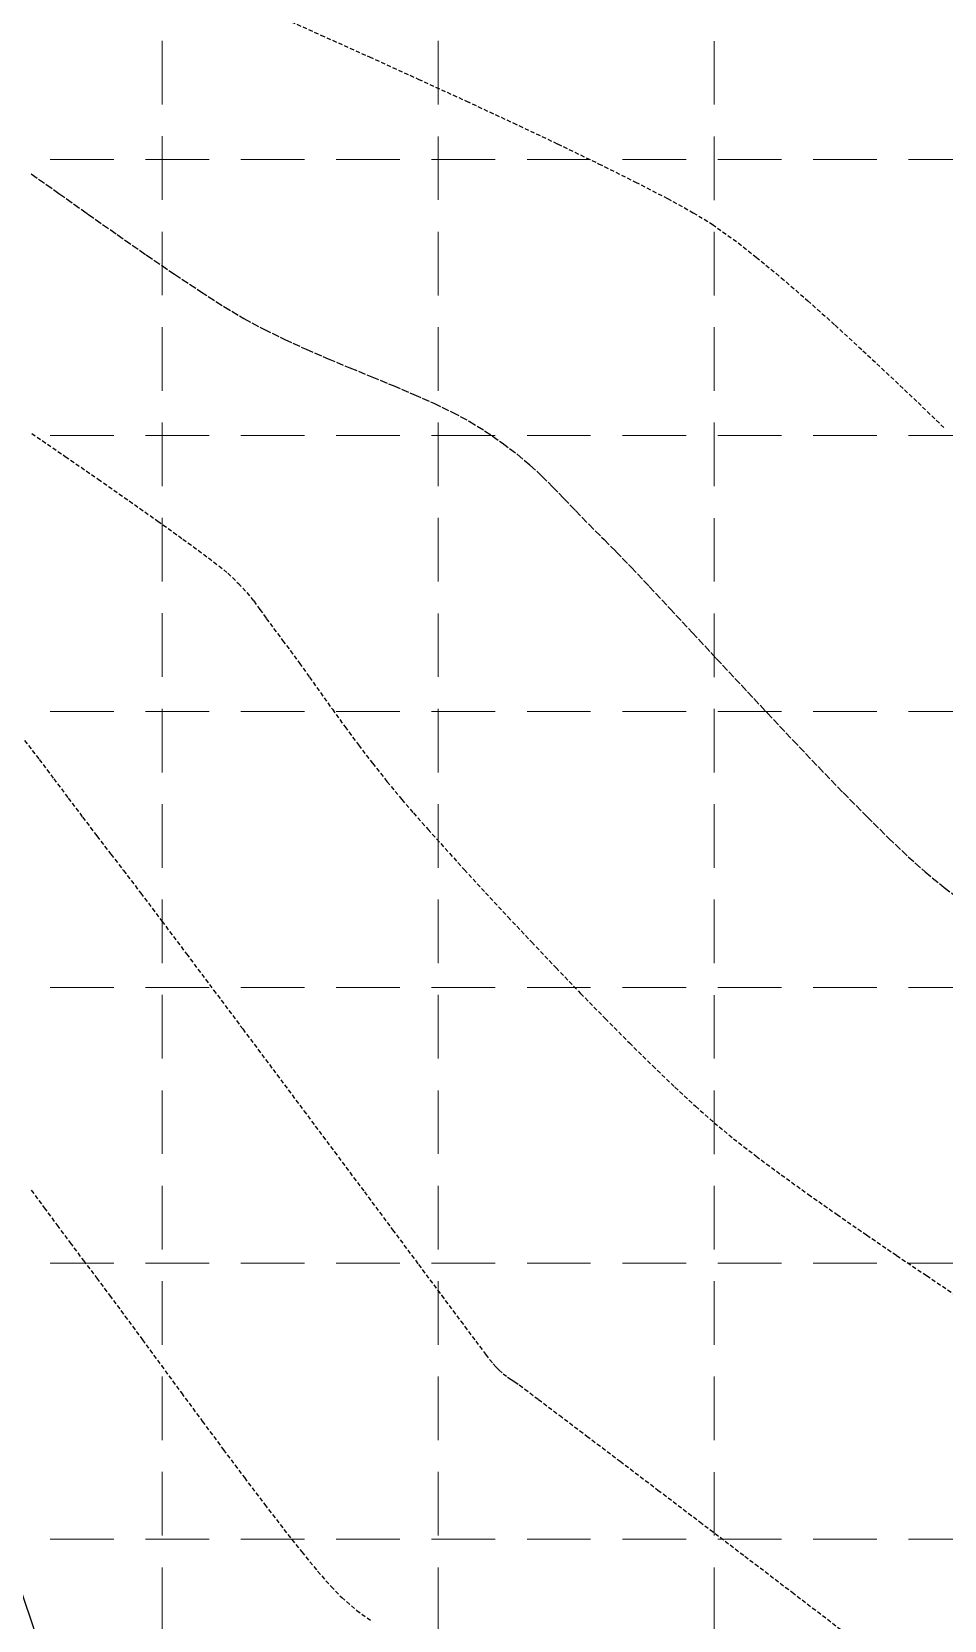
# Model space of a CAD drawing. Header units: inches. Extents: x 2507435 to 2508087, y 7097652 to 7098695.
# Drawn here: x 2507720.9 to 2507774.7, y 7098494.5 to 7098588.1 of the extents above; entities that cross this region are included whole.
import ezdxf

# ---------------------------------------------------------------- set-up
doc = ezdxf.new("R2010")
doc.units = ezdxf.units.IN
doc.header["$MEASUREMENT"] = 0
doc.linetypes.add('DASHED7', pattern=[0.5317999999999998, 0.4379999999999999, -0.0938])
doc.linetypes.add('HIDDEN', pattern=[0.375, 0.25, -0.125])
for name, color, linetype in [('CONT-MJR', 7, 'DASHED7'), ('CONT-MNR', 8, 'HIDDEN'), ('E-STRUCTURES', 6, 'Continuous'), ('GRID', 254, 'HIDDEN')]:
    doc.layers.add(name, color=color, linetype=linetype)

msp = doc.modelspace()

# ---------------------------------------------------------------- linework, layer by layer
at = {"layer": 'CONT-MJR', "color": 35, "elevation": 670}
for points in [[(2507720.890474525, 7098579.763280919), (2507722.519011005, 7098578.607256537)], [(2507722.519011005, 7098578.607256537), (2507724.226044011, 7098577.398523541)], [(2507725.963809902, 7098576.176182754), (2507727.684545037, 7098574.979334998)], [(2507737.112257805, 7098569.415942032), (2507738.401273822, 7098568.859993425)], [(2507740.983610941, 7098567.792795178), (2507742.245584497, 7098567.272261377)], [(2507743.467196356, 7098566.754248352), (2507744.632772744, 7098566.234114024)], [(2507746.733124021, 7098565.16891314), (2507747.636551367, 7098564.614562425)], [(2507750.312142191, 7098562.584521488), (2507750.996074605, 7098561.95269189)], [(2507750.996074605, 7098561.95269189), (2507751.643614045, 7098561.308639776)], [(2507753.773310247, 7098559.09526111), (2507754.680713519, 7098558.194431703)], [(2507756.27548465, 7098556.562358586), (2507757.342862851, 7098555.43236539)], [(2507761.299703147, 7098551.18812152), (2507762.779867134, 7098549.600163873)], [(2507767.324535117, 7098544.785151176), (2507768.78379844, 7098543.27464543)], [(2507770.170073089, 7098541.867161464), (2507771.456253661, 7098540.596162799)], [(2507774.731725033, 7098537.688369723), (2507775.936510014, 7098536.773034126)]]:
    msp.add_lwpolyline(points, dxfattribs=at)
at = {"layer": 'CONT-MJR', "color": 35, "extrusion": (0.575326080373741, 0.8179241414958894, 0), "elevation": 7248856.974157666}
msp.add_lwpolyline([(2032868.526226684, 670), (2032866.401621476, 670)], dxfattribs=at)
at = {"layer": 'CONT-MJR', "color": 35, "extrusion": (-0.5644264536744724, -0.8254833604576526, 0), "elevation": -7275183.37217112}
msp.add_lwpolyline([(-1936536.025577469, 670.0000000000009), (-1936534.019551889, 670.0000000000009)], dxfattribs=at)
at = {"layer": 'CONT-MJR', "color": 35, "extrusion": (0.5545648522818604, 0.8321405077350811, 0), "elevation": 7297709.39657441}
msp.add_lwpolyline([(1849836.390264413, 670), (1849834.535550355, 670)], dxfattribs=at)
at = {"layer": 'CONT-MJR', "color": 35, "extrusion": (0.5393148581787744, 0.8421042000534189, 0), "elevation": 7330194.510846358}
msp.add_lwpolyline([(1716595.082983511, 670.0000000000009), (1716593.440596479, 670.0000000000009)], dxfattribs=at)
at = {"layer": 'CONT-MJR', "color": 35, "extrusion": (-0.5138954381294849, -0.8578528304258866, 0), "elevation": -7378242.196523501}
msp.add_lwpolyline([(-1496658.51034262, 670), (-1496657.140672145, 670)], dxfattribs=at)
at = {"layer": 'CONT-MJR', "color": 35, "extrusion": (-0.474362774345078, -0.8803294600975482, 0), "elevation": -7438656.770213438}
msp.add_lwpolyline([(-1159666.315041799, 670), (-1159664.980320443, 670)], dxfattribs=at)
at = {"layer": 'CONT-MJR', "color": 35, "extrusion": (-0.4404381972692515, -0.8977829327773011, 0), "elevation": -7477477.641874906}
msp.add_lwpolyline([(-875080.2973926454, 670.0000000000009), (-875078.9288263479, 670.0000000000009)], dxfattribs=at)
at = {"layer": 'CONT-MJR', "color": 35, "extrusion": (0.4145606797003219, 0.9100216716355756, 0), "elevation": 7499461.20788406}
msp.add_lwpolyline([(660694.0349792107, 670.0000000000009), (660692.6430534269, 670.0000000000009)], dxfattribs=at)
at = {"layer": 'CONT-MJR', "color": 35, "extrusion": (-0.3843948404447449, -0.923168785563864, 0), "elevation": -7517138.896356407}
msp.add_lwpolyline([(-413587.4299073871, 670.0000000000009), (-413586.0263984562, 670.0000000000009)], dxfattribs=at)
at = {"layer": 'CONT-MJR', "color": 35, "extrusion": (-0.3794551280780002, -0.9252101414139972, 0), "elevation": -7519242.087531414}
msp.add_lwpolyline([(-373401.9515785608, 670.0000000000009), (-373400.5609091073, 670.0000000000009)], dxfattribs=at)
at = {"layer": 'CONT-MJR', "color": 35, "extrusion": (-0.3903923733035438, -0.9206485729454136, 0), "elevation": -7514289.276051743}
msp.add_lwpolyline([(-462477.2047606888, 670), (-462475.8778571389, 670)], dxfattribs=at)
at = {"layer": 'CONT-MJR', "color": 35, "extrusion": (0.4339633356697874, 0.9009305318915279, 0), "elevation": 7483584.278813655}
msp.add_lwpolyline([(821213.7755769715, 670), (821212.5614243723, 670)], dxfattribs=at)
at = {"layer": 'CONT-MJR', "color": 35, "extrusion": (0.4716190029001326, 0.8818024246414186, 0), "elevation": 7442232.991224751}
msp.add_lwpolyline([(1136482.218723221, 670.0000000000009), (1136481.077329068, 670.0000000000009)], dxfattribs=at)
at = {"layer": 'CONT-MJR', "color": 35, "extrusion": (-0.5704979617749458, -0.8212990171737894, 0), "elevation": -7260709.056583251}
msp.add_lwpolyline([(-1990105.974916086, 670), (-1990104.713045859, 670)], dxfattribs=at)
at = {"layer": 'CONT-MJR', "color": 35, "extrusion": (-0.6063481311136769, -0.7951993107988407, 0), "elevation": -7165341.83783192}
msp.add_lwpolyline([(-2310040.934757, 670.0000000000009), (-2310039.830192306, 670.0000000000009)], dxfattribs=at)
at = {"layer": 'CONT-MJR', "color": 35, "extrusion": (0.6439380751416769, 0.7650776139600688, 0), "elevation": 7045787.233648702}
msp.add_lwpolyline([(2652412.096227183, 670), (2652411.10172813, 670)], dxfattribs=at)
at = {"layer": 'CONT-MJR', "color": 35, "extrusion": (0.7204780474360329, 0.6934777452541369, 0), "elevation": 6729474.298509317}
msp.add_lwpolyline([(3375287.635782933, 670), (3375286.696041112, 670)], dxfattribs=at)
at = {"layer": 'CONT-MJR', "color": 35, "extrusion": (0.7239776732524935, 0.689823403946188, 0), "elevation": 6712309.929840302}
msp.add_lwpolyline([(3409293.184889921, 670), (3409292.175379072, 670)], dxfattribs=at)
at = {"layer": 'CONT-MJR', "color": 35, "extrusion": (0.7176431547285321, 0.6964110154723863, 0), "elevation": 6743187.077082281}
msp.add_lwpolyline([(3347806.113681654, 670), (3347804.991324401, 670)], dxfattribs=at)
at = {"layer": 'CONT-MJR', "color": 35, "extrusion": (0.7080551079814171, 0.7061571808467458, 0), "elevation": 6788326.353899973}
msp.add_lwpolyline([(3255301.413282822, 670), (3255300.424334602, 670)], dxfattribs=at)
at = {"layer": 'CONT-MJR', "color": 35, "extrusion": (0.7206726561547399, 0.6932755027194256, 0), "elevation": 6728526.745393669}
msp.add_lwpolyline([(3377170.913093987, 670.0000000000009), (3377169.620075206, 670.0000000000009)], dxfattribs=at)
at = {"layer": 'CONT-MJR', "color": 35, "extrusion": (0.7302486553701003, 0.6831814556398325, 0), "elevation": 6680887.860843519}
msp.add_lwpolyline([(3470457.247666427, 670), (3470455.474736641, 670)], dxfattribs=at)
at = {"layer": 'CONT-MJR', "color": 35, "extrusion": (0.7317870960440427, 0.6815333051754897, 0), "elevation": 6673046.413305381}
msp.add_lwpolyline([(3485509.342573632, 670), (3485507.394052717, 670)], dxfattribs=at)
at = {"layer": 'CONT-MJR', "color": 35, "extrusion": (0.7321230390340019, 0.6811724126207824, 0), "elevation": 6671327.062835384}
msp.add_lwpolyline([(3488797.13494553, 670.0000000000009), (3488795.053790129, 670.0000000000009)], dxfattribs=at)
at = {"layer": 'CONT-MJR', "color": 35, "extrusion": (0.7299912519130356, 0.6834564888348337, 0), "elevation": 6682194.676724037}
msp.add_lwpolyline([(3467932.365031733, 670), (3467930.147484673, 670)], dxfattribs=at)
at = {"layer": 'CONT-MJR', "color": 35, "extrusion": (0.7275629694821212, 0.6860409065342665, 0), "elevation": 6694450.729787826}
msp.add_lwpolyline([(3444211.757705298, 670.0000000000009), (3444209.536373525, 670.0000000000009)], dxfattribs=at)
at = {"layer": 'CONT-MJR', "color": 35, "extrusion": (0.7240638397754621, 0.689732959868973, 0), "elevation": 6711883.943691122}
msp.add_lwpolyline([(3410111.996756769, 670.0000000000009), (3410109.814540343, 670.0000000000009)], dxfattribs=at)
at = {"layer": 'CONT-MJR', "color": 35, "extrusion": (0.7124543780755346, 0.7017184329636805, 0), "elevation": 6767849.512227423}
msp.add_lwpolyline([(3297640.652777503, 670.0000000000009), (3297638.677234914, 670.0000000000009)], dxfattribs=at)
at = {"layer": 'CONT-MJR', "color": 35, "extrusion": (0.6887553160670217, 0.7249938721047352, 0), "elevation": 6873639.355080568}
msp.add_lwpolyline([(3071038.633501623, 670), (3071037.0348935, 670)], dxfattribs=at)
at = {"layer": 'CONT-MJR', "color": 35, "extrusion": (0.6662656668577662, 0.7457144635626803, 0), "elevation": 6964326.365493685}
msp.add_lwpolyline([(2859430.839920662, 670), (2859429.492654038, 670)], dxfattribs=at)
at = {"layer": 'CONT-MJR', "color": 35, "extrusion": (0.6330040591016459, 0.7741484748811692, 0), "elevation": 7082753.709832405}
msp.add_lwpolyline([(2552014.622690372, 670.0000000000009), (2552013.18651358, 670.0000000000009)], dxfattribs=at)
at = {"layer": 'CONT-MNR', "color": 35}
for points, elevation in [([(2507735.195949648, 7098589.186434505), (2507737.984450325, 7098587.94014508)], 671), ([(2507737.984450325, 7098587.94014508), (2507740.844002673, 7098586.652759394)], 671), ([(2507743.721792988, 7098585.345881242), (2507746.56500757, 7098584.041114422)], 671), ([(2507746.56500757, 7098584.041114422), (2507749.320832714, 7098582.760062731)], 671), ([(2507759.940637323, 7098577.466664085), (2507761.063038107, 7098576.781582896)], 671), ([(2507763.65164142, 7098574.849978772), (2507765.129084179, 7098573.627341698)], 671), ([(2507766.690170659, 7098572.277541043), (2507768.306063103, 7098570.833621635)], 671), ([(2507771.586914847, 7098567.795605849), (2507773.194198629, 7098566.267599119)], 671), ([(2507728.364667882, 7098559.282662012), (2507729.841158493, 7098558.223931889)], 669), ([(2507729.841158493, 7098558.223931889), (2507731.057185922, 7098557.334166401)], 669), ([(2507733.119870044, 7098555.607824339), (2507733.613493788, 7098555.074197423)], 669), ([(2507733.613493788, 7098555.074197423), (2507734.020478378, 7098554.576466676)], 669), ([(2507735.726895143, 7098552.245846558), (2507736.184008841, 7098551.641943196)], 669), ([(2507739.408453026, 7098547.150665078), (2507740.199305276, 7098546.083485575)], 669), ([(2507740.199305276, 7098546.083485575), (2507741.024874756, 7098545.00180757)], 669), ([(2507721.368700649, 7098545.227315966), (2507722.227509863, 7098544.09122568)], 668), ([(2507743.441129919, 7098542.074892083), (2507744.299043026, 7098541.103785919)], 669), ([(2507724.770471562, 7098540.717258166), (2507725.602906018, 7098539.639687662)], 668), ([(2507745.307983994, 7098539.97891348), (2507746.445924508, 7098538.725877317)], 669), ([(2507746.445924508, 7098538.725877317), (2507747.690836252, 7098537.370279982)], 669), ([(2507727.3553246, 7098537.349937774), (2507728.607519879, 7098535.692474474)], 668), ([(2507747.690836252, 7098537.370279982), (2507749.020690911, 7098535.937724024)], 669), ([(2507728.607519879, 7098535.692474474), (2507730.055424861, 7098533.767757088)], 668), ([(2507750.413460169, 7098534.453811995), (2507751.847115709, 7098532.944146445)], 669), ([(2507753.299629217, 7098531.434329924), (2507754.748972378, 7098529.949964983)], 669), ([(2507735.161290861, 7098526.948616563), (2507736.97992749, 7098524.513418978)], 668), ([(2507736.97992749, 7098524.513418978), (2507738.788220239, 7098522.090235379)], 668), ([(2507738.788220239, 7098522.090235379), (2507740.544958391, 7098519.734919379)], 668), ([(2507763.647516625, 7098521.840019092), (2507765.128382748, 7098520.740935011)], 669), ([(2507766.729923306, 7098519.588182908), (2507768.419804738, 7098518.399557779)], 669), ([(2507768.419804738, 7098518.399557779), (2507770.165693485, 7098517.192854606)], 669), ([(2507723.196678705, 7098516.731010182), (2507723.973633526, 7098515.692121257)], 667), ([(2507770.165693485, 7098517.192854606), (2507771.935255987, 7098515.985868375)], 669), ([(2507771.935255987, 7098515.985868375), (2507773.696158687, 7098514.796394074)], 669), ([(2507724.760369682, 7098514.649394212), (2507725.521024217, 7098513.635514434)], 667), ([(2507746.2321507, 7098512.109403654), (2507747.112955119, 7098510.931229861)], 668), ([(2507727.453320779, 7098511.01727881), (2507728.573011078, 7098509.492499641)], 667), ([(2507747.112955119, 7098510.931229861), (2507747.694940642, 7098510.156045354)], 668), ([(2507747.694940642, 7098510.156045354), (2507747.936896551, 7098509.839703743)], 668), ([(2507747.936896551, 7098509.839703743), (2507748.146420209, 7098509.593817596)], 668), ([(2507750.002461518, 7098508.108745665), (2507750.806712934, 7098507.501402464)], 668), ([(2507730.989596391, 7098506.21056029), (2507732.234539677, 7098504.532976786)], 667), ([(2507755.620507061, 7098503.855180075), (2507757.858422338, 7098502.15589489)], 668), ([(2507757.858422338, 7098502.15589489), (2507760.329481534, 7098500.276764115)], 668), ([(2507765.770596421, 7098496.127989635), (2507768.640434476, 7098493.932857855)], 668)]:
    msp.add_lwpolyline(points, dxfattribs=dict(at, elevation=elevation))
at = {"layer": 'CONT-MNR', "color": 35, "extrusion": (-0.413486069745117, -0.9105104448202317, 0), "elevation": -7500253.196324881}
msp.add_lwpolyline([(-651842.4644278893, 671), (-651839.3037938392, 671)], dxfattribs=at)
at = {"layer": 'CONT-MNR', "color": 35, "extrusion": (-0.4271696511284324, -0.9041714932217303, 0), "elevation": -7489570.576421627}
msp.add_lwpolyline([(-764863.6730792061, 671.0000000000009), (-764860.7802408165, 671.0000000000009)], dxfattribs=at)
at = {"layer": 'CONT-MNR', "color": 35, "extrusion": (-0.434530919269886, -0.9006569159221882, 0), "elevation": -7483082.297373764}
msp.add_lwpolyline([(-825929.030294124, 671.0000000000009), (-825926.3404739243, 671.0000000000009)], dxfattribs=at)
at = {"layer": 'CONT-MNR', "color": 35, "extrusion": (-0.4445437968934988, -0.8957571169929445, 0), "elevation": -7473410.518455986}
msp.add_lwpolyline([(-909291.0489984546, 671.0000000000009), (-909288.6189037529, 671.0000000000009)], dxfattribs=at)
at = {"layer": 'CONT-MNR', "color": 35, "extrusion": (-0.4589400887852714, -0.888467216562191, 0), "elevation": -7457764.977423078}
msp.add_lwpolyline([(-1029763.133617749, 671.0000000000009), (-1029761.019718279, 671.0000000000009)], dxfattribs=at)
at = {"layer": 'CONT-MNR', "color": 35, "extrusion": (-0.4813673335839648, -0.8765189616649854, 0), "elevation": -7429191.466272142}
msp.add_lwpolyline([(-1218925.909839737, 671.0000000000009), (-1218924.168094835, 671.0000000000009)], dxfattribs=at)
at = {"layer": 'CONT-MNR', "color": 35, "extrusion": (0.5790944849131037, 0.8152604354089724, 0), "elevation": 7239419.398822485}
msp.add_lwpolyline([(2066268.288792749, 671.0000000000009), (2066266.787871101, 671.0000000000009)], dxfattribs=at)
at = {"layer": 'CONT-MNR', "color": 35, "extrusion": (-0.6142259146279359, -0.7891302337380539, 0), "elevation": -7142033.453170961}
msp.add_lwpolyline([(-2381178.24290692, 671), (-2381176.513203484, 671)], dxfattribs=at)
at = {"layer": 'CONT-MNR', "color": 35, "extrusion": (-0.6540609496369079, -0.7564418511426151, 0), "elevation": -7009889.416933621}
msp.add_lwpolyline([(-2745921.311291286, 671), (-2745919.247568241, 671)], dxfattribs=at)
at = {"layer": 'CONT-MNR', "color": 35, "extrusion": (-0.675713505839937, -0.7371643358339451, 0), "elevation": -6927346.167861086}
msp.add_lwpolyline([(-2947962.826675173, 671), (-2947960.599409733, 671)], dxfattribs=at)
at = {"layer": 'CONT-MNR', "color": 35, "extrusion": (-0.6831031161313748, -0.7303219377313033, 0), "elevation": -6897306.373171146}
msp.add_lwpolyline([(-3017575.420708586, 671), (-3017573.176505025, 671)], dxfattribs=at)
at = {"layer": 'CONT-MNR', "color": 35, "extrusion": (-0.693761050188157, -0.7202052521620663, 0), "elevation": -6852220.073586311}
msp.add_lwpolyline([(-3118597.362946698, 671), (-3118595.215310721, 671)], dxfattribs=at)
at = {"layer": 'CONT-MNR', "color": 35, "extrusion": (0.5656004314819271, 0.824679423720186, 0), "elevation": 7272408.083630489}
msp.add_lwpolyline([(1946885.265137025, 669.0000000000009), (1946882.86465955, 669.0000000000009)], dxfattribs=at)
at = {"layer": 'CONT-MNR', "color": 35, "extrusion": (-0.5692459612843054, -0.8221672795493064, 0), "elevation": -7263717.448336501}
msp.add_lwpolyline([(-1979060.649472607, 669.0000000000009), (-1979058.296364146, 669.0000000000009)], dxfattribs=at)
at = {"layer": 'CONT-MNR', "color": 35, "extrusion": (-0.5730233986251324, -0.8195390073865323, 0), "elevation": -7254533.269549763}
msp.add_lwpolyline([(-2012463.652012503, 669), (-2012461.411971123, 669)], dxfattribs=at)
at = {"layer": 'CONT-MNR', "color": 35, "extrusion": (-0.577314167927095, -0.81652210717815, 0), "elevation": -7243877.69764362}
msp.add_lwpolyline([(-2050485.25848362, 669.0000000000009), (-2050483.197202142, 669.0000000000009)], dxfattribs=at)
at = {"layer": 'CONT-MNR', "color": 35, "extrusion": (0.6038648933355548, 0.7970866895117741, 0), "elevation": 7172496.313162052}
msp.add_lwpolyline([(2287690.520874525, 669.0000000000009), (2287689.389639539, 669.0000000000009)], dxfattribs=at)
at = {"layer": 'CONT-MNR', "color": 35, "extrusion": (-0.6352171740021264, -0.772333569031382, 0), "elevation": -7075408.001352929}
msp.add_lwpolyline([(-2572319.521401564, 669.0000000000009), (-2572318.830656788, 669.0000000000009)], dxfattribs=at)
at = {"layer": 'CONT-MNR', "color": 35, "extrusion": (-0.6937551880338919, -0.7202108990261529, 0), "elevation": -6852209.978212567}
msp.add_lwpolyline([(-3118563.926977395, 669), (-3118563.055695948, 669)], dxfattribs=at)
at = {"layer": 'CONT-MNR', "color": 35, "extrusion": (0.8038566251823722, 0.594823104923142, 0), "elevation": 6238242.880197061}
msp.add_lwpolyline([(4214561.989129043, 669.0000000000009), (4214561.371148789, 669.0000000000009)], dxfattribs=at)
at = {"layer": 'CONT-MNR', "color": 35, "extrusion": (0.816388611848762, 0.5775029302468097, 0), "elevation": 6146721.577501384}
msp.add_lwpolyline([(4346954.753869398, 669), (4346954.10376573, 669)], dxfattribs=at)
at = {"layer": 'CONT-MNR', "color": 35, "extrusion": (0.8123125504741335, 0.5832223592612071, 0), "elevation": 6177099.569822234}
msp.add_lwpolyline([(4303677.152862273, 669.0000000000009), (4303676.414673648, 669.0000000000009)], dxfattribs=at)
at = {"layer": 'CONT-MNR', "color": 35, "extrusion": (0.7971319736595326, 0.603805114726315, 0), "elevation": 6285138.482590573}
msp.add_lwpolyline([(4144300.186083946, 669.0000000000009), (4144299.303575775, 669.0000000000009)], dxfattribs=at)
at = {"layer": 'CONT-MNR', "color": 35, "extrusion": (0.8088772534581571, 0.5879775410999881, 0), "elevation": 6202239.696719761}
msp.add_lwpolyline([(4267364.40046492, 669.0000000000009), (4267363.50303345, 669.0000000000009)], dxfattribs=at)
at = {"layer": 'CONT-MNR', "color": 35, "extrusion": (0.8140146386755972, 0.5808443578290461, 0), "elevation": 6164487.641589398}
msp.add_lwpolyline([(4321719.639134383, 669), (4321718.619494116, 669)], dxfattribs=at)
at = {"layer": 'CONT-MNR', "color": 35, "extrusion": (0.815224003193185, 0.5791457714752635, 0), "elevation": 6155462.909796434}
msp.add_lwpolyline([(4334562.962457809, 669.0000000000009), (4334561.838626863, 669.0000000000009)], dxfattribs=at)
at = {"layer": 'CONT-MNR', "color": 35, "extrusion": (0.8136021111077111, 0.5814220539342102, 0), "elevation": 6167553.93241443}
msp.add_lwpolyline([(4317340.437991799, 669.0000000000009), (4317339.228029989, 669.0000000000009)], dxfattribs=at)
at = {"layer": 'CONT-MNR', "color": 35, "extrusion": (0.8096256930864238, 0.5869465368279533, 0), "elevation": 6196797.923241723}
msp.add_lwpolyline([(4275258.473780769, 669), (4275257.19570539, 669)], dxfattribs=at)
at = {"layer": 'CONT-MNR', "color": 35, "extrusion": (0.7933898052002123, 0.608713904066902, 0), "elevation": 6310583.746724796}
msp.add_lwpolyline([(4105429.967134619, 668.0000000000009), (4105428.550451347, 668.0000000000009)], dxfattribs=at)
at = {"layer": 'CONT-MNR', "color": 35, "extrusion": (0.7838007639327855, 0.6210123690059497, 0), "elevation": 6373853.579110283}
msp.add_lwpolyline([(4006506.800517149, 669), (4006505.42483826, 669)], dxfattribs=at)
at = {"layer": 'CONT-MNR', "color": 35, "extrusion": (0.7996904672250685, 0.6004124887353292, 0), "elevation": 6267456.083998329}
msp.add_lwpolyline([(4170970.297253913, 668.0000000000009), (4170968.874824503, 668.0000000000009)], dxfattribs=at)
at = {"layer": 'CONT-MNR', "color": 35, "extrusion": (0.7695381085300483, 0.6386008922010644, 0), "elevation": 6462939.425299296}
msp.add_lwpolyline([(3861153.862786017, 669), (3861152.489338785, 669)], dxfattribs=at)
at = {"layer": 'CONT-MNR', "color": 35, "extrusion": (0.7993552084373589, 0.6008587610612554, 0), "elevation": 6269783.23107274}
msp.add_lwpolyline([(4167469.898506951, 668.0000000000009), (4167468.487093206, 668.0000000000009)], dxfattribs=at)
at = {"layer": 'CONT-MNR', "color": 35, "extrusion": (0.7563106488809259, 0.6542126583835816, 0), "elevation": 6540589.15065071}
msp.add_lwpolyline([(3728106.506446043, 669), (3728105.45960459, 669)], dxfattribs=at)
at = {"layer": 'CONT-MNR', "color": 35, "extrusion": (0.7966495014387737, 0.6044415371707618, 0), "elevation": 6288430.550950602}
msp.add_lwpolyline([(4139277.299411937, 668), (4139275.908281526, 668)], dxfattribs=at)
at = {"layer": 'CONT-MNR', "color": 35, "extrusion": (0.7444264557261606, 0.6677044645761975, 0), "elevation": 6606558.787379593}
msp.add_lwpolyline([(3609909.730231283, 669), (3609908.219172092, 669)], dxfattribs=at)
at = {"layer": 'CONT-MNR', "color": 35, "extrusion": (0.7917320470620781, 0.610868533855601, 0), "elevation": 6321721.227270637}
msp.add_lwpolyline([(4088250.657721867, 668.0000000000009), (4088249.451007687, 668.0000000000009)], dxfattribs=at)
at = {"layer": 'CONT-MNR', "color": 35, "extrusion": (0.7958274596157549, 0.6055234549722532, 0), "elevation": 6294049.151980819}
msp.add_lwpolyline([(4130724.890553519, 668.0000000000009), (4130723.21386395, 668.0000000000009)], dxfattribs=at)
at = {"layer": 'CONT-MNR', "color": 35, "extrusion": (0.7291443839112807, 0.684359896115077, 0), "elevation": 6686464.431605746}
msp.add_lwpolyline([(3459654.75370115, 669), (3459652.718559604, 669)], dxfattribs=at)
at = {"layer": 'CONT-MNR', "color": 35, "extrusion": (0.7999432705037552, 0.6000756318796454, 0), "elevation": 6265698.918182967}
msp.add_lwpolyline([(4173596.620368299, 668.0000000000009), (4173593.950031622, 668.0000000000009)], dxfattribs=at)
at = {"layer": 'CONT-MNR', "color": 35, "extrusion": (0.7206501671821773, 0.6932988796617949, 0), "elevation": 6728616.725294426}
msp.add_lwpolyline([(3376937.406872211, 669.0000000000009), (3376935.311796696, 669.0000000000009)], dxfattribs=at)
at = {"layer": 'CONT-MNR', "color": 35, "extrusion": (0.8005121604533697, 0.5993165115081335, 0), "elevation": 6261736.901550032}
msp.add_lwpolyline([(4179535.903521624, 668.0000000000009), (4179533.040773467, 668.0000000000009)], dxfattribs=at)
at = {"layer": 'CONT-MNR', "color": 35, "extrusion": (0.7093714299944195, 0.7048348560532973, 0), "elevation": 6782220.90782742}
msp.add_lwpolyline([(3267941.383955956, 669), (3267939.363419536, 669)], dxfattribs=at)
at = {"layer": 'CONT-MNR', "color": 35, "extrusion": (0.8009232285079293, 0.5987670515621542, 0), "elevation": 6258867.393081565}
msp.add_lwpolyline([(4183828.918463429, 668), (4183825.932711648, 668)], dxfattribs=at)
at = {"layer": 'CONT-MNR', "color": 35, "extrusion": (-0.701845864855789, -0.712328843993299, 0), "elevation": -6816544.912490394}
msp.add_lwpolyline([(-3195725.830161229, 669.0000000000009), (-3195723.897181074, 669.0000000000009)], dxfattribs=at)
at = {"layer": 'CONT-MNR', "color": 35, "extrusion": (0.6922558347600263, 0.721652173308374, 0), "elevation": 6858677.348477374}
msp.add_lwpolyline([(3104268.158599748, 669.0000000000009), (3104266.346560279, 669.0000000000009)], dxfattribs=at)
at = {"layer": 'CONT-MNR', "color": 35, "extrusion": (-0.6794913642335545, -0.7336835052882291, 0), "elevation": -6912071.856188741}
msp.add_lwpolyline([(-2983485.742514413, 669), (-2983484.084607967, 669)], dxfattribs=at)
at = {"layer": 'CONT-MNR', "color": 35, "extrusion": (-0.6615354915877258, -0.7499138572994808, 0), "elevation": -6982254.391597286}
msp.add_lwpolyline([(-2815322.04893969, 669), (-2815320.578015161, 669)], dxfattribs=at)
at = {"layer": 'CONT-MNR', "color": 35, "extrusion": (-0.6346858384048156, -0.7727702676270461, 0), "elevation": -7077168.646555461}
msp.add_lwpolyline([(-2567409.257245049, 669.0000000000009), (-2567407.778776444, 669.0000000000009)], dxfattribs=at)
at = {"layer": 'CONT-MNR', "color": 35, "extrusion": (0.6120249306962835, 0.790838469098595, 0), "elevation": 7148598.017397663}
msp.add_lwpolyline([(2361238.052371596, 669), (2361236.373320584, 669)], dxfattribs=at)
at = {"layer": 'CONT-MNR', "color": 35, "extrusion": (-0.5841855356860473, -0.8116201450772437, 0), "elevation": -7226302.548490563}
msp.add_lwpolyline([(-2111500.444303976, 669), (-2111498.471040294, 669)], dxfattribs=at)
at = {"layer": 'CONT-MNR', "color": 35, "extrusion": (0.8045518984678848, 0.5938823474996732, 0), "elevation": 6233277.233457791}
msp.add_lwpolyline([(4221836.429400953, 667.0000000000009), (4221835.148220483, 667.0000000000009)], dxfattribs=at)
at = {"layer": 'CONT-MNR', "color": 35, "extrusion": (0.8016734976361772, 0.5977621627267639, 0), "elevation": 6253615.642744869}
msp.add_lwpolyline([(4191662.732220327, 668), (4191659.948549926, 668)], dxfattribs=at)
at = {"layer": 'CONT-MNR', "color": 35, "extrusion": (0.8039661904475988, 0.5946750075605796, 0), "elevation": 6237435.153110955}
msp.add_lwpolyline([(4215689.718021093, 667), (4215688.433248795, 667)], dxfattribs=at)
at = {"layer": 'CONT-MNR', "color": 35, "extrusion": (0.80271884090282, 0.596357663201902, 0), "elevation": 6246251.50764788}
msp.add_lwpolyline([(4202614.467054827, 667), (4202613.176917252, 667)], dxfattribs=at)
at = {"layer": 'CONT-MNR', "color": 35, "extrusion": (0.8016879755345364, 0.5977427455714847, 0), "elevation": 6253514.116565067}
msp.add_lwpolyline([(4191811.413384714, 668), (4191808.853760492, 668)], dxfattribs=at)
at = {"layer": 'CONT-MNR', "color": 35, "extrusion": (0.7982729433751966, 0.6022958640693958, 0), "elevation": 6277254.840001318}
msp.add_lwpolyline([(4156161.237597514, 667), (4156159.931368793, 667)], dxfattribs=at)
at = {"layer": 'CONT-MNR', "color": 35, "extrusion": (0.8016139731722304, 0.5978419841521928, 0), "elevation": 6254032.984202852}
msp.add_lwpolyline([(4191034.681918799, 668), (4191032.415751318, 668)], dxfattribs=at)
at = {"layer": 'CONT-MNR', "color": 35, "extrusion": (0.5572248928783194, 0.8303616192700295, 0), "elevation": 7291728.169951139}
msp.add_lwpolyline([(1873110.119910741, 669), (1873108.048633241, 669)], dxfattribs=at)
at = {"layer": 'CONT-MNR', "color": 35, "extrusion": (0.8036620470756538, 0.5950859720159515, 0), "elevation": 6239589.712388777}
msp.add_lwpolyline([(4212493.720284068, 667.0000000000009), (4212492.197295746, 667.0000000000009)], dxfattribs=at)
at = {"layer": 'CONT-MNR', "color": 35, "extrusion": (0.8014023990744248, 0.5981255677178132, 0), "elevation": 6255515.432104253}
msp.add_lwpolyline([(4188819.398837944, 668), (4188817.4955376, 668)], dxfattribs=at)
at = {"layer": 'CONT-MNR', "color": 35, "extrusion": (0.8054329533527158, 0.5926868968127454, 0), "elevation": 6227000.795753902}
msp.add_lwpolyline([(4231079.221771394, 667), (4231077.490692841, 667)], dxfattribs=at)
at = {"layer": 'CONT-MNR', "color": 35, "extrusion": (0.805758634085229, 0.5922440574603566, 0), "elevation": 6224674.013404751}
msp.add_lwpolyline([(4234497.967628193, 667), (4234495.962682521, 667)], dxfattribs=at)
at = {"layer": 'CONT-MNR', "color": 35, "extrusion": (0.745586145449692, 0.6664092584241839, 0), "elevation": 6600254.788580991}
msp.add_lwpolyline([(3621363.823921607, 668), (3621363.571382175, 668)], dxfattribs=at)
at = {"layer": 'CONT-MNR', "color": 35, "extrusion": (-0.704602426221676, -0.7096022977432694, 0), "elevation": -6804084.131616046}
msp.add_lwpolyline([(-3222122.983408748, 668), (-3222122.731500662, 668)], dxfattribs=at)
at = {"layer": 'CONT-MNR', "color": 35, "extrusion": (-0.6632614072161979, -0.7483878043485136, 0), "elevation": -6975730.530037818}
msp.add_lwpolyline([(-2831398.830836255, 668), (-2831398.508939662, 668)], dxfattribs=at)
at = {"layer": 'CONT-MNR', "color": 35, "extrusion": (-0.6206851808950216, -0.7840598868819361, 0), "elevation": -7122178.651797108}
msp.add_lwpolyline([(-2439714.162768441, 668), (-2439713.840612359, 668)], dxfattribs=at)
at = {"layer": 'CONT-MNR', "color": 35, "extrusion": (-0.5575534461443579, -0.8301410450595432, 0), "elevation": -7290967.615440447}
msp.add_lwpolyline([(-1876012.687267499, 668), (-1876012.433412326, 668)], dxfattribs=at)
at = {"layer": 'CONT-MNR', "color": 35, "extrusion": (-0.535501415798005, -0.8445343294847949, 0), "elevation": -7337837.508357884}
msp.add_lwpolyline([(-1683381.157271028, 668), (-1683380.901562916, 668)], dxfattribs=at)
at = {"layer": 'CONT-MNR', "color": 35, "extrusion": (0.5701033166997096, 0.8215730084952834, 0), "elevation": 7261619.272011125}
msp.add_lwpolyline([(1986584.02972721, 668.0000000000009), (1986583.703224637, 668.0000000000009)], dxfattribs=at)
at = {"layer": 'CONT-MNR', "color": 35, "extrusion": (0.6012678898297763, 0.7990475108900897, 0), "elevation": 7179874.787526998}
msp.add_lwpolyline([(2264293.995265484, 668), (2264293.594083571, 668)], dxfattribs=at)
at = {"layer": 'CONT-MNR', "color": 35, "extrusion": (0.8047635016989109, 0.5935955747251719, 0), "elevation": 6231772.246254204}
msp.add_lwpolyline([(4224042.767532879, 667), (4224040.696816372, 667)], dxfattribs=at)
at = {"layer": 'CONT-MNR', "color": 35, "extrusion": (0.6032279503413148, 0.7975688308397066, 0), "elevation": 7174293.707700668}
msp.add_lwpolyline([(2281914.25160609, 668.0000000000009), (2281912.699601347, 668.0000000000009)], dxfattribs=at)
at = {"layer": 'CONT-MNR', "color": 35, "extrusion": (-0.6037226571672651, -0.7971944262367222, 0), "elevation": -7172876.596222584}
msp.add_lwpolyline([(-2286363.293161821, 668.0000000000009), (-2286361.259403269, 668.0000000000009)], dxfattribs=at)
at = {"layer": 'CONT-MNR', "color": 35, "extrusion": (-0.604214710694671, -0.7968215505244289, 0), "elevation": -7171463.685025834}
msp.add_lwpolyline([(-2290789.184428236, 668), (-2290786.731353848, 668)], dxfattribs=at)
at = {"layer": 'CONT-MNR', "color": 35, "extrusion": (0.800457316894361, 0.5993897595307085, 0), "elevation": 6262103.54099773}
msp.add_lwpolyline([(4178940.871400913, 667), (4178938.811401498, 667)], dxfattribs=at)
at = {"layer": 'CONT-MNR', "color": 35, "extrusion": (0.7967987139617907, 0.6042448257360891, 0), "elevation": 6287392.441433988}
msp.add_lwpolyline([(4140792.995914295, 667.0000000000009), (4140791.012337595, 667.0000000000009)], dxfattribs=at)
at = {"layer": 'CONT-MNR', "color": 35, "extrusion": (0.7916145633419043, 0.6110207714186207, 0), "elevation": 6322491.026461208}
msp.add_lwpolyline([(4086999.038509127, 667), (4086997.178648464, 667)], dxfattribs=at)
at = {"layer": 'CONT-MNR', "color": 35, "extrusion": (0.7840768864506173, 0.6206637061516534, 0), "elevation": 6372038.894814979}
msp.add_lwpolyline([(4009309.047819606, 667.0000000000009), (4009307.358845108, 667.0000000000009)], dxfattribs=at)
at = {"layer": 'CONT-MNR', "color": 35, "extrusion": (-0.60595850377889, -0.7954962549868156, 0), "elevation": -7166429.083277421}
msp.add_lwpolyline([(-2306482.656274957, 668.0000000000009), (-2306479.319874209, 668.0000000000009)], dxfattribs=at)
at = {"layer": 'CONT-MNR', "color": 35, "extrusion": (0.772514462314297, 0.6349971696907417, 0), "elevation": 6444789.447235119}
msp.add_lwpolyline([(3891286.95363516, 667), (3891285.482477448, 667)], dxfattribs=at)
at = {"layer": 'CONT-MNR', "color": 35, "extrusion": (0.6066944643889686, 0.7949351085967852, 0), "elevation": 7164291.401382286}
msp.add_lwpolyline([(2313110.757125919, 668), (2313107.251153471, 668)], dxfattribs=at)
at = {"layer": 'CONT-MNR', "color": 35, "extrusion": (0.7530662156890029, 0.6579447353599269, 0), "elevation": 6558911.578848314}
msp.add_lwpolyline([(3695685.677405814, 667), (3695684.470464122, 667)], dxfattribs=at)
at = {"layer": 'CONT-MNR', "color": 35, "extrusion": (0.7145798824943393, 0.699553851775813, 0), "elevation": 6757760.081907709}
msp.add_lwpolyline([(3318144.583913549, 667), (3318143.686134181, 667)], dxfattribs=at)
at = {"layer": 'CONT-MNR', "color": 35, "extrusion": (-0.6504767187934477, -0.7595261932992897, 0), "elevation": -7022719.480502889}
msp.add_lwpolyline([(-2712712.654267435, 667), (-2712711.487105635, 667)], dxfattribs=at)
at = {"layer": 'CONT-MNR', "color": 35, "extrusion": (-0.5874938916780709, -0.8092286001130677, 0), "elevation": -7217587.208903817}
msp.add_lwpolyline([(-2140987.481508865, 667.0000000000009), (-2140986.48879696, 667.0000000000009)], dxfattribs=at)
at = {"layer": 'E-STRUCTURES', "color": 7}
msp.add_arc((2507621.855905689, 7098461.488408454), 104.3868249871424, 305.8848562717045, 81.8459466020809, dxfattribs=at)
at = {"layer": 'GRID', "color": 252, "linetype": 'HIDDEN', "lineweight": 0, "ltscale": 15}
for p, q in [((2507728.622582891, 7097734.470218821), (2507728.622582891, 7098678.232320917)), ((2507744.893677451, 7097734.467660665), (2507744.893677451, 7098678.232320917)), ((2507761.164772011, 7097734.465102509), (2507761.164772011, 7098678.232320917)), ((2507452.013975376, 7098580.605753558), (2508070.315568645, 7098580.605753558)), ((2507452.013975376, 7098564.334658998), (2508070.315568645, 7098564.334658998)), ((2507452.013975376, 7098548.063564438), (2508070.315568645, 7098548.063564438)), ((2507452.013975376, 7098531.792469879), (2508070.315568645, 7098531.792469879)), ((2507452.013975376, 7098515.521375319), (2508070.315568645, 7098515.521375319)), ((2507452.013975376, 7098499.250280759), (2508070.315568645, 7098499.250280759))]:
    msp.add_line(p, q, dxfattribs=at)

doc.saveas('drawing.dxf')
